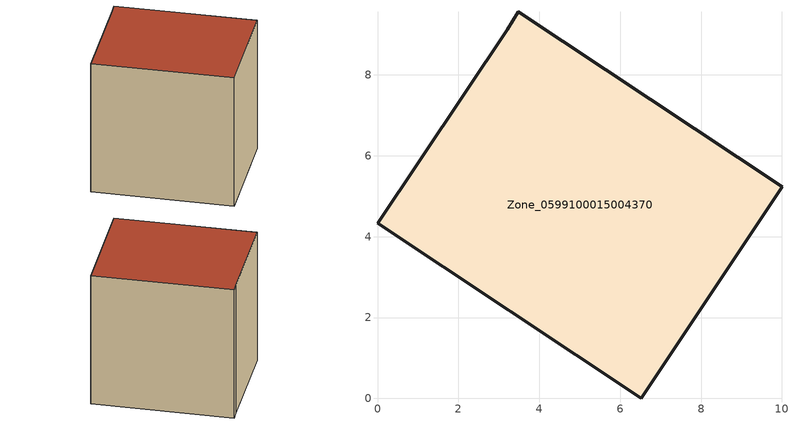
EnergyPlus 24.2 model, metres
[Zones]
Zone_0599100015004370
 floor ground (C_G): 0,4.33 3.2,9.12 3.48,9.57 10,5.24 6.53,0 z0.94
 wall outside (C_F): 0,4.33 6.53,0 10,5.24 3.48,9.57 3.2,9.12 0,4.33 z0.94:8.88
 roof outside (C_R): 3.2,9.12 0,4.33 6.53,0 10,5.24 3.48,9.57 z8.88
[BUILDING]
Pand.0599100015004370: North Axis=0; Terrain=City; Loads Convergence Tolerance Value=0.04; Temperature Convergence Tolerance Value=0.4; Solar Distribution=FullExterior; Maximum Number of Warmup Days=25; Minimum Number of Warmup Days=1
[Site:Location]
Rotterdam.The.Hague.AP_ZH_NLD Design_Conditions: Latitude=51.96; Longitude=4.45; Time Zone=1; Elevation=-4.5
[SITE:GROUNDTEMPERATURE:BUILDINGSURFACE]
18, 18, 18, 18, 18, 18, 18, 18, 18, 18, 18, 18
[MATERIAL] Thermal Absorptance=0.9; Solar Absorptance=0.7; Visible Absorptance=0.7
Name | Roughness | Thickness | Conductivity | Density | Specific Heat
G.TI.1965-1974 | MediumSmooth | 0.15 | 0.882353 | 540 | 1210
F.TI.1965-1974 | Rough | 0.3 | 0.697674 | 1920 | 840
R.TI.1965-1974 | MediumRough | 0.2 | 0.232558 | 1500 | 1000
[CONSTRUCTION]
C_G: G.TI.1965-1974
C_F: F.TI.1965-1974
C_R: R.TI.1965-1974
[ZONE]
Zone_0599100015004370: Type=1; Multiplier=1; Ceiling Height=Autocalculate; Volume=Autocalculate; Floor Area=autocalculate; Part of Total Floor Area=Yes
[ZONEINFILTRATION:DESIGNFLOWRATE]
Infil_Zone_0599100015004370: Zone or ZoneList or Space or SpaceList=Zone_0599100015004370; Schedule=AlwaysOn; Design Flow Rate Calculation Method=Flow/Area; Flow Rate per Floor Area=0.003; Constant Term Coefficient=1; Temperature Term Coefficient=0; Velocity Term Coefficient=0; Velocity Squared Term Coefficient=0
[HVACTEMPLATE:ZONE:IDEALLOADSAIRSYSTEM]
Zone_0599100015004370: Maximum Heating Supply Air Temperature=50; Minimum Cooling Supply Air Temperature=13; Maximum Heating Supply Air Humidity Ratio=0.0156; Minimum Cooling Supply Air Humidity Ratio=0.0077; Heating Limit=NoLimit; Cooling Limit=NoLimit; Dehumidification Control Type=ConstantSensibleHeatRatio; Cooling Sensible Heat Ratio=0.7; Dehumidification Setpoint=60; Humidification Control Type=None; Humidification Setpoint=30; Outdoor Air Method=None; Outdoor Air Flow Rate per Person=0.00944; Outdoor Air Flow Rate per Zone Floor Area=0; Outdoor Air Flow Rate per Zone=0; Demand Controlled Ventilation Type=None; Outdoor Air Economizer Type=NoEconomizer; Heat Recovery Type=None; Sensible Heat Recovery Effectiveness=0.7; Latent Heat Recovery Effectiveness=0.65
[ZONECONTROL:THERMOSTAT]
ThermostatControl_Zone_0599100015004370: Zone or ZoneList=Zone_0599100015004370; Control Type Schedule=DualSetpointControlType; Control 1=Thermostat_Zone_0599100015004370; Temperature Difference Between Cutout And Setpoint=0
[THERMOSTATSETPOINT:DUALSETPOINT]
Thermostat_Zone_0599100015004370: Heating Setpoint Temperature Schedule=HeatingSetpoint_Zone_0599100015004370; Cooling Setpoint Temperature Schedule=CoolingSetpoint_Zone_0599100015004370
[SCHEDULE:COMPACT]
HeatingSetpoint_Zone_0599100015004370: Through: 12/31, For: AllDays, Until: 24:00, 21
CoolingSetpoint_Zone_0599100015004370: Through: 12/31, For: AllDays, Until: 24:00, 24
DualSetpointControlType: Through: 12/31, For: AllDays, Until: 24:00, 4
AlwaysOn: Through: 12/31, For: AllDays, Until: 24:00, 1
